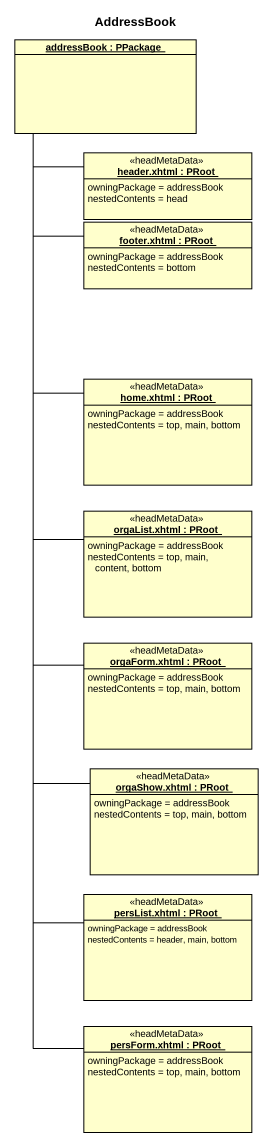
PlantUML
@startuml
title AddressBook
hide circle
hide empty members
object "addressBook : PPackage" as addressBook
object "header.xhtml : PRoot" as header_xhtml <<headMetaData>> {
  owningPackage = addressBook
  nestedContents = head
}
object "footer.xhtml : PRoot" as footer_xhtml <<headMetaData>> {
  owningPackage = addressBook
  nestedContents = bottom
}
object "home.xhtml : PRoot" as home_xhtml <<headMetaData>> {
  owningPackage = addressBook
  nestedContents = top, main, bottom
}
object "orgaList.xhtml : PRoot" as orgaList_xhtml <<headMetaData>> {
  owningPackage = addressBook
  nestedContents = top, main, content, bottom
}
object "orgaForm.xhtml : PRoot" as orgaForm_xhtml <<headMetaData>> {
  owningPackage = addressBook
  nestedContents = top, main, bottom
}
object "orgaShow.xhtml : PRoot" as orgaShow_xhtml <<headMetaData>> {
  owningPackage = addressBook
  nestedContents = top, main, bottom
}
object "persList.xhtml : PRoot" as persList_xhtml <<headMetaData>> {
  owningPackage = addressBook
  nestedContents = header, main, bottom
}
object "persForm.xhtml : PRoot" as persForm_xhtml <<headMetaData>> {
  owningPackage = addressBook
  nestedContents = top, main, bottom
}
header_xhtml -up- addressBook
footer_xhtml -up- addressBook
home_xhtml -up- addressBook
orgaList_xhtml -up- addressBook
orgaForm_xhtml -up- addressBook
orgaShow_xhtml -up- addressBook
persList_xhtml -up- addressBook
persForm_xhtml -up- addressBook
@enduml
